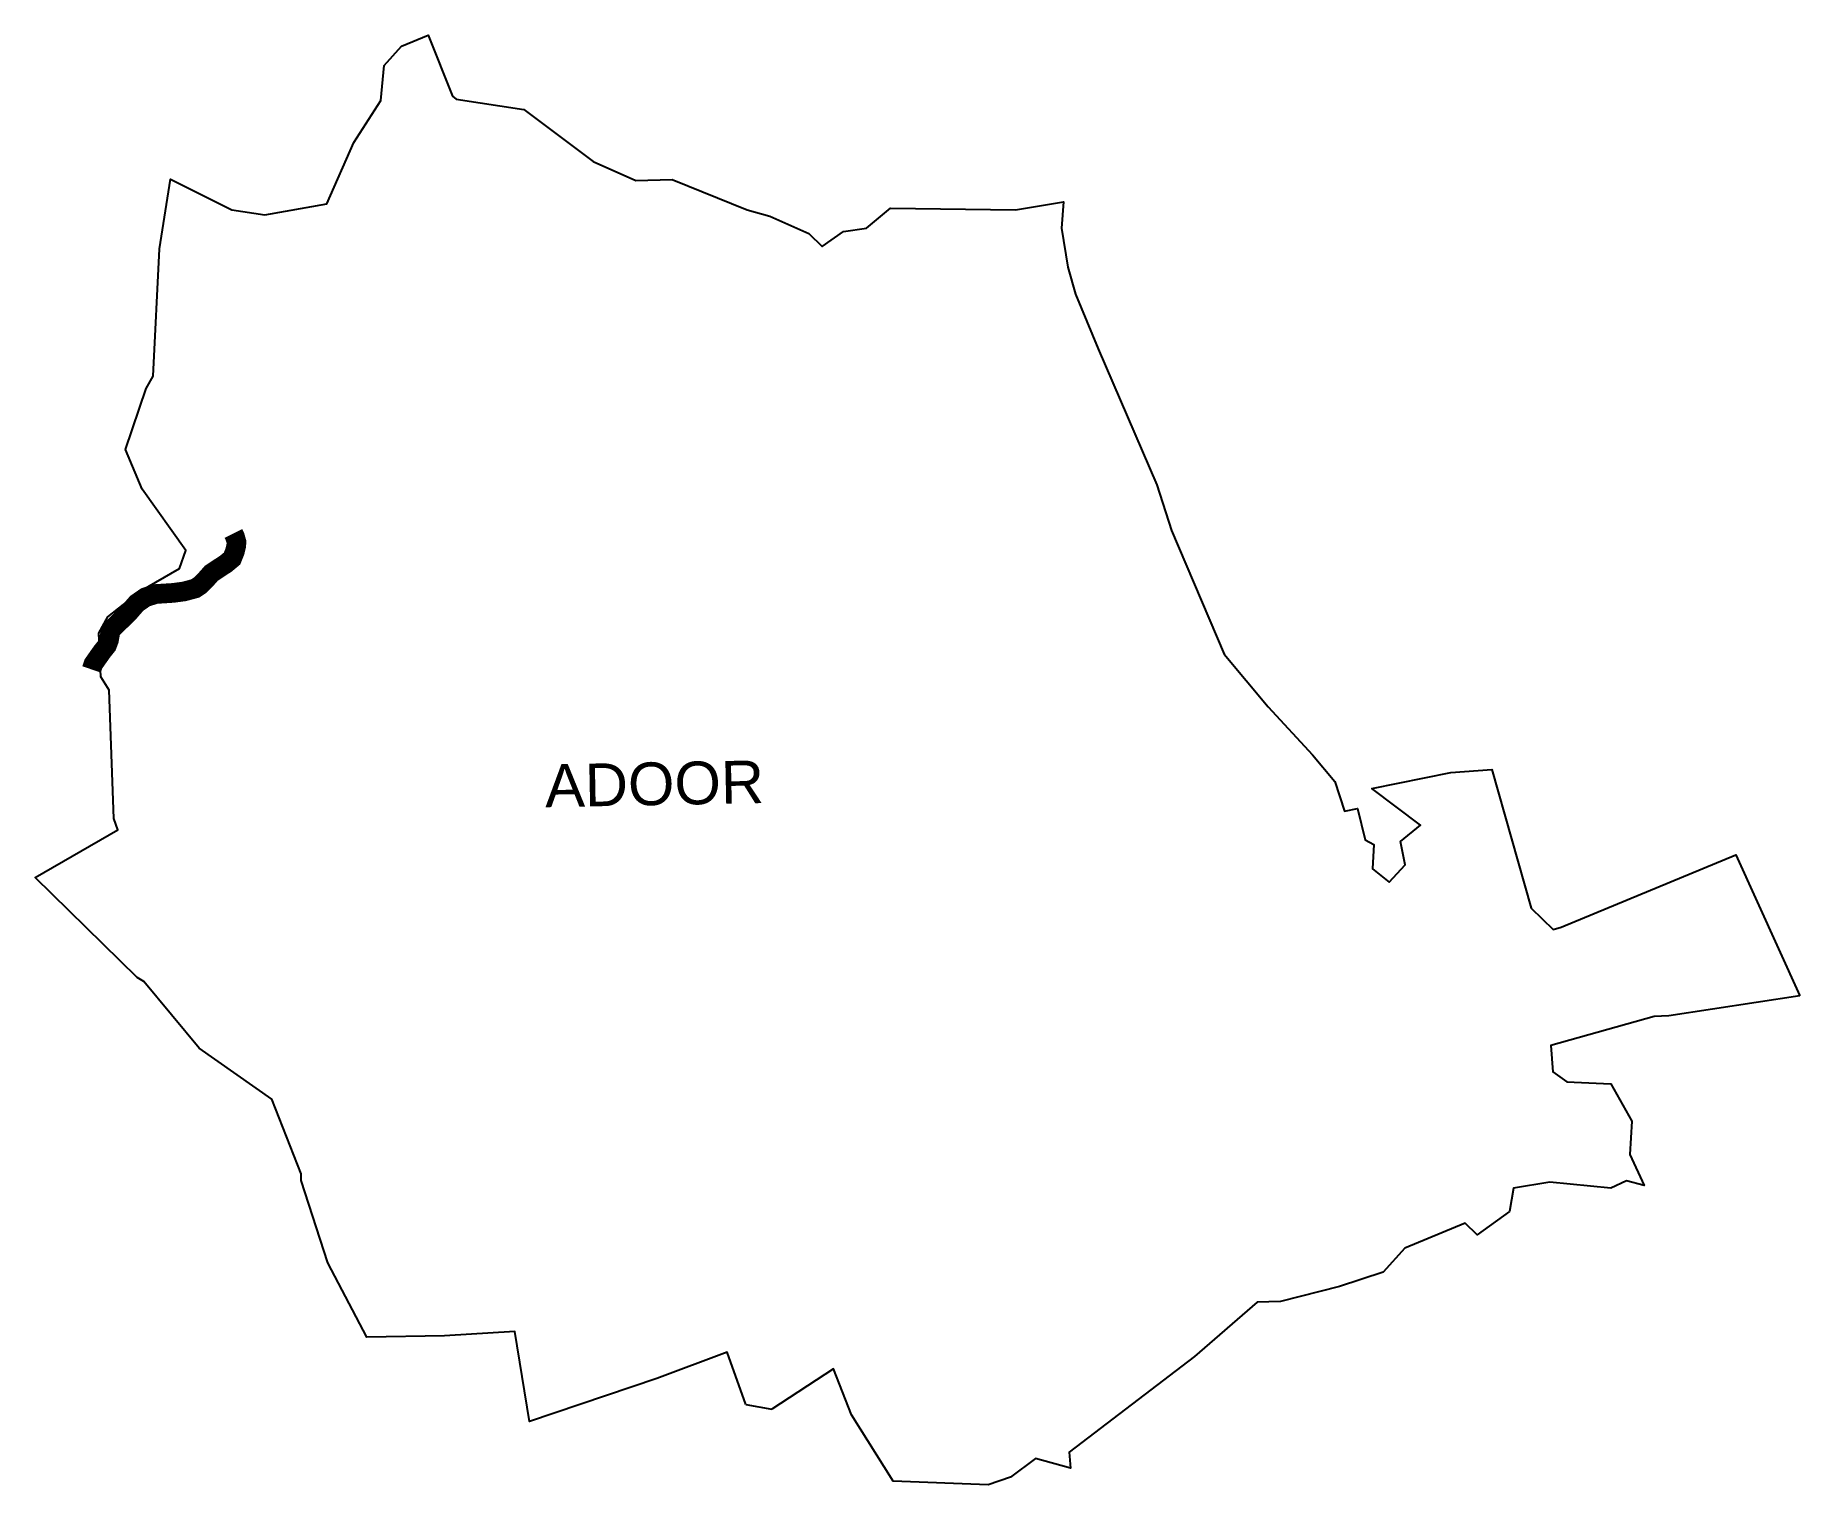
# Model space of a CAD drawing. Header units: metres. Extents: x 306957 to 311442, y 1924002 to 1927686.
import ezdxf

# ---------------------------------------------------------------- set-up
doc = ezdxf.new("R2010")
doc.units = ezdxf.units.M
for name, color, linetype in [('NATURALLY PROTECTED', 3, 'Continuous'), ('village', 3, 'Continuous'), ('VILLAGE NAME', 250, 'Continuous')]:
    doc.layers.add(name, color=color, linetype=linetype)
doc.styles.get("Standard").update_dxf_attribs({"font": 'calibri.ttf'})

msp = doc.modelspace()

# ---------------------------------------------------------------- linework, layer by layer
at = {"layer": 'NATURALLY PROTECTED', "color": 116, "true_color": 0x136734, "const_width": 50, "flags": 128}
msp.add_lwpolyline([(307460.3, 1926419.4), (307464, 1926412.1), (307468.2, 1926397.6), (307467.4, 1926387.7), (307464.1, 1926373.8), (307456.8, 1926355.7), (307441.2, 1926342.7), (307427.2, 1926333.5), (307404.5, 1926318.6), (307389.3, 1926301.5), (307375.7, 1926288), (307363.3, 1926279.7), (307335.2, 1926272.1), (307306.4, 1926268.3), (307263.3, 1926265.6), (307236.8, 1926257.3), (307214.6, 1926241.9), (307194.5, 1926218.8), (307161.3, 1926186.3), (307150.5, 1926175.8), (307147.8, 1926169.8), (307145.5, 1926157.9), (307143.9, 1926148.3), (307138.6, 1926134.4), (307126.3, 1926119), (307104.6, 1926088.2), (307099.7, 1926073.9)], dxfattribs=at)
at = {"layer": 'village', "flags": 128}
msp.add_lwpolyline([(308763.2, 1924205.6), (308829, 1924193.8)], dxfattribs=at)
at = {"layer": 'village', "color": 3, "true_color": 0x00ff00}
for points in [[(308763.2, 1924205.6, 0), (308716, 1924338.4, 0), (308536.9, 1924271.8, 0), (308213.4, 1924162.3, 0), (308176.1, 1924390.9, 0), (307996.7, 1924380.5, 0), (307799.3, 1924376.9, 0), (307700.3, 1924565.8, 0), (307632.6, 1924775.3, 0), (307632.8, 1924792.1, 0), (307557.6, 1924981.7, 0), (307373.6, 1925111.2, 0), (307232.3, 1925280.6, 0), (307215.7, 1925290.9, 0), (306956.6, 1925545.3, 0), (307166.4, 1925666.3, 0), (307156.7, 1925694.7, 0), (307144.2, 1926021.6, 0), (307122.9, 1926054.9, 0), (307118.5, 1926166.4, 0), (307140.7, 1926207.8, 0), (307225.1, 1926273.7, 0), (307323, 1926330.6, 0), (307339, 1926375.8, 0), (307228.6, 1926531.7, 0), (307186.2, 1926633, 0), (307238.2, 1926787.6, 0), (307256.6, 1926818.8, 0), (307272.2, 1927143, 0), (307300.3, 1927320, 0), (307456.1, 1927242.1, 0), (307540.3, 1927229.4, 0), (307697.4, 1927257.6, 0), (307766.6, 1927413.5, 0), (307835, 1927520.1, 0), (307844, 1927608.5, 0), (307887.4, 1927657.8, 0), (307955.8, 1927685.5, 0), (308017.1, 1927530.6, 0), (308026.9, 1927523.6, 0), (308198.4, 1927497.2, 0), (308375.3, 1927364.8, 0), (308483.8, 1927316.3, 0), (308575.7, 1927319.3, 0), (308766.5, 1927242.1, 0), (308824.4, 1927226, 0), (308923.2, 1927182.1, 0), (308957.4, 1927148.4, 0), (309011.6, 1927186.7, 0), (309069.7, 1927195.3, 0), (309131, 1927246.2, 0), (309448.6, 1927241.9, 0), (309570.5, 1927262, 0), (309565.3, 1927195.5, 0), (309581.4, 1927096, 0), (309601.4, 1927027.3, 0), (309658.9, 1926888.4, 0), (309807.7, 1926542.9, 0), (309845, 1926426.9, 0), (309979.1, 1926112.3, 0), (310090.7, 1925978.5, 0), (310204.1, 1925857, 0), (310260.2, 1925788.8, 0), (310285.4, 1925713.9, 0), (310318.1, 1925720.7, 0), (310337.8, 1925641.2, 0), (310359.7, 1925628.7, 0), (310356.1, 1925566.8, 0), (310398.4, 1925533.4, 0), (310438.9, 1925577.1, 0), (310427.6, 1925636.8, 0), (310478, 1925678.2, 0), (310354.3, 1925771.4, 0), (310555.3, 1925811.6, 0), (310659.2, 1925819.2, 0), (310759.5, 1925467.3, 0), (310815.4, 1925413, 0), (310835.9, 1925418.6, 0), (311280, 1925603.1, 0), (311442.3, 1925244.5, 0)], [(311442.3, 1925244.5, 0), (311109.4, 1925193.4, 0), (311072.5, 1925191.9, 0), (310809.8, 1925118.5, 0), (310814.4, 1925050.9, 0), (310850.6, 1925025.9, 0), (310962, 1925020.7, 0), (311015.7, 1924925.8, 0), (311010.7, 1924841.1, 0), (311046.5, 1924762.5, 0), (311002, 1924774.1, 0), (310962.2, 1924755.9, 0), (310806.7, 1924770.5, 0), (310714.6, 1924755.9, 0), (310704.2, 1924696.3, 0), (310622.3, 1924636.6, 0), (310591.5, 1924666.8, 0), (310438.5, 1924602.6, 0), (310383.4, 1924541.6, 0), (310272.7, 1924505.7, 0), (310122.5, 1924467.8, 0), (310063.3, 1924465.7, 0), (309903.7, 1924327.5, 0), (309585.4, 1924084.6, 0), (309588.8, 1924044.1, 0), (309499.1, 1924068.1, 0), (309436.1, 1924021.4, 0), (309379.4, 1924001.9, 0), (309137.7, 1924010.5, 0), (309032.1, 1924179.5, 0), (308985.9, 1924296.1, 0), (308829, 1924193.8, 0)]]:
    msp.add_polyline3d(points, dxfattribs=at)

# ---------------------------------------------------------------- texts
at = {"layer": 'VILLAGE NAME', "insert": (308251.3, 1925832.3), "char_height": 108.748, "attachment_point": 1, "rotation": 1.1028}
msp.add_mtext_dynamic_manual_height_columns('{\\fArial|b0|i0|c0|p34;ADOOR}', width=1571.314, gutter_width=543.7, heights=[0], dxfattribs=at)

doc.saveas('drawing.dxf')
